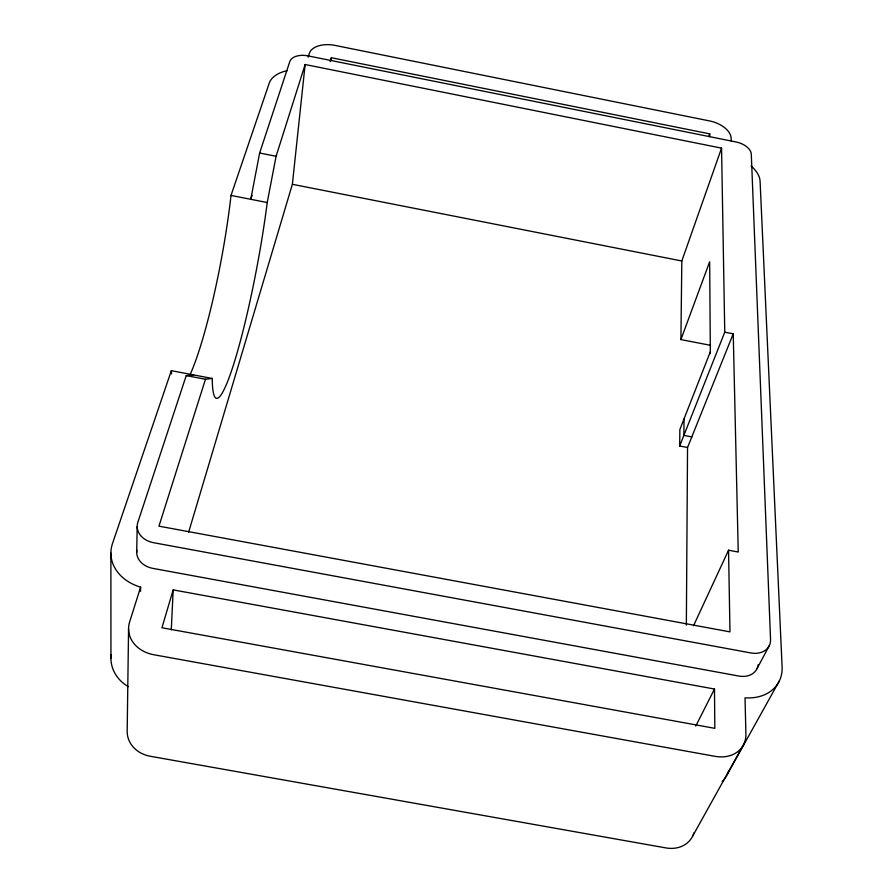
<?xml version="1.0" encoding="UTF-8"?>
<svg xmlns="http://www.w3.org/2000/svg" width="893" height="893" viewBox="0 0 893 893"><rect width="100%" height="100%" fill="white"/><g stroke="black" fill="none" stroke-linecap="round" stroke-linejoin="round"><path stroke-width="1.34" d="M686.349 625.133L687.543 447.505L733.231 333.815L724.759 332.174L721.555 148.138L305.138 64.519L276.082 156.275L267.219 202.532A138.169 15.616 -79.4 0 1 234.111 362.848A138.169 15.616 -79.4 0 1 212.244 378.465L205.468 379.246L186.235 375.596L137.868 522.249A21.711 16.867 -0.9 0 0 153.708 542.721L750.767 652.928A21.421 16.13 29.2 0 0 770.547 639.388L751.292 154.109A15.382 8.841 18.1 0 0 736.167 141.998L307.884 55.857A15.65 9.064 8.2 0 0 289.845 61.438L259.64 153.016L250.777 199.306L252.06 195.333M684.038 418.917L683.882 435.371L691.807 436.889M687.543 447.505L679.673 445.998L679.863 429.555L710.37 351.675M710.27 345.278L680.913 339.574L681.817 260.979L721.555 148.138M128.57 628.985L127.174 731.691A30.585 26.277 -7.6 0 0 150.392 756.282L665.899 847.915A30.34 25.216 36 0 0 693.995 832.801M136.696 552.443L137.187 526.636M140.525 591.322L140.614 587.17A46.871 36.914 -1.6 0 1 112.507 543.502L171.344 370.684L212.244 378.465M171.277 629.866L173.186 589.882L714.489 689.039L714.824 728.331L161.934 627.757L173.186 589.882M188.568 532.407L292.368 184.304L305.138 64.519M331.013 60.49L331.348 57.732L709.723 133.861L709.745 136.618M330.176 61.673L331.348 57.732M140.614 587.17L129.641 621.885A33.231 27.225 -3.4 0 0 153.909 654.759L715.059 756.338A32.929 26.053 32.2 0 0 745.912 733.99L745.019 697.824A46.269 35.34 29.8 0 0 782.112 666.915L760.088 181.335A33.376 19.568 18.2 0 0 751.091 166.02M308.152 57.185L309.38 53.312A22.437 12.915 8.8 0 1 335.009 45.398L709.611 120.935A22.102 12.647 17.4 0 1 731.121 138.169L731.188 140.893M205.468 379.246L158.954 526.156L729.972 631.876L728.554 550.211L738.243 552.03L733.231 333.815M189.963 374.96A138.348 19.166 -79.5 0 0 231.008 195.433L269.239 83.161A33.945 20.048 8 0 1 287.211 70.67M708.83 136.473L709.723 133.861M680.913 339.574L709.667 261.727L710.337 353.606M679.673 445.998L724.759 332.174M693.537 625.725L728.554 550.211M695.725 726.121L714.489 689.039M756.951 668.79L769.264 645.684M692.767 835.915L743.802 744.193M727.382 774.253L779.41 680.79M186.235 375.596L193.669 374.926M231.008 195.433L267.219 202.532M259.64 153.016L276.082 156.275M292.368 184.304L681.817 260.979M110.888 553.113L110.944 658.353M128.246 686.661A43.232 35.876 -4.8 0 1 111.156 654.803M728.677 771.094A42.741 34.459 32.8 0 1 722.18 781.688M171.545 373.899A138.348 19.166 -79.5 0 1 171.344 370.684M136.852 550.244A21.298 16.777 -1.5 0 0 152.893 568.383L738.734 676.034A21.03 16.063 29.8 0 0 758.168 664.716"/></g></svg>
